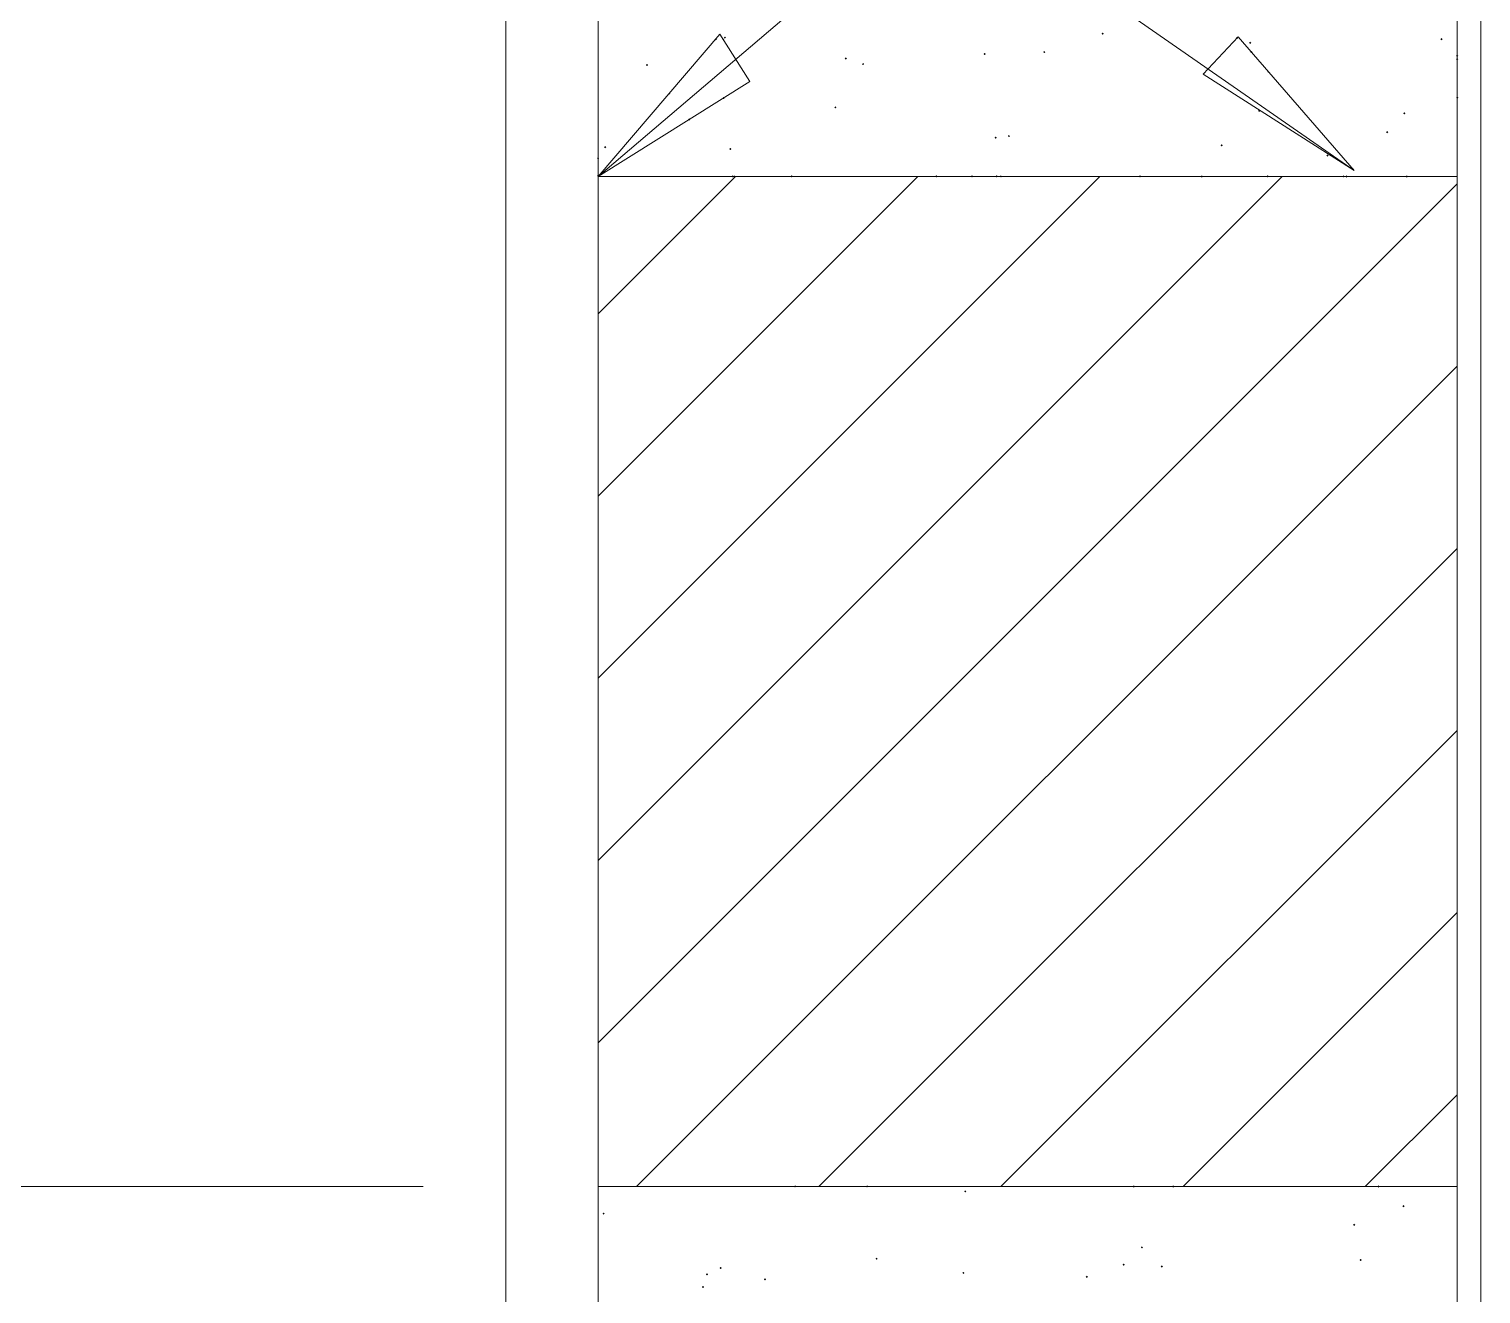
# Model space of a CAD drawing. Header units: millimetres. Extents: x 0 to 414, y 0 to 292.
# Drawn here: x 79.7 to 96.34, y 105.8 to 120.3 of the extents above; entities that cross this region are included whole.
import ezdxf

# ---------------------------------------------------------------- set-up
doc = ezdxf.new("R2010")
doc.units = ezdxf.units.MM

msp = doc.modelspace()

# ---------------------------------------------------------------- hatches: boundary and pattern name
h = msp.add_hatch(color=0)
h.dxf.hatch_style = 2
h.paths.add_polyline_path([(87.570028, 120.171281), (87.556975, 120.184333), (87.570028, 120.197386), (87.583081, 120.184333)])
h = msp.add_hatch(color=0)
h.dxf.hatch_style = 2
h.paths.add_polyline_path([(87.570028, 120.171281), (87.556975, 120.184333), (87.570028, 120.197386), (87.583081, 120.184333)])
h = msp.add_hatch(color=0)
h.dxf.hatch_style = 2
h.paths.add_polyline_path([(87.654694, 120.167753), (87.641642, 120.180806), (87.654694, 120.193858), (87.667747, 120.180806)])
h = msp.add_hatch(color=0)
h.dxf.hatch_style = 2
h.paths.add_polyline_path([(87.654694, 120.167753), (87.641642, 120.180806), (87.654694, 120.193858), (87.667747, 120.180806)])
h = msp.add_hatch(color=0)
h.dxf.hatch_style = 2
h.paths.add_polyline_path([(87.672333, 120.188919), (87.659281, 120.201972), (87.672333, 120.215025), (87.685386, 120.201972)])
h = msp.add_hatch(color=0)
h.dxf.hatch_style = 2
h.paths.add_polyline_path([(92.004444, 120.234781), (91.991392, 120.247833), (92.004444, 120.260886), (92.017497, 120.247833)])
h = msp.add_hatch(color=0)
h.dxf.hatch_style = 2
h.paths.add_polyline_path([(93.542556, 120.185392), (93.529503, 120.198444), (93.542556, 120.211497), (93.555608, 120.198444)])
h = msp.add_hatch(color=0)
h.dxf.hatch_style = 2
h.paths.add_polyline_path([(93.542556, 120.185392), (93.529503, 120.198444), (93.542556, 120.211497), (93.555608, 120.198444)])
h = msp.add_hatch(color=0)
h.dxf.hatch_style = 2
h.paths.add_polyline_path([(93.542556, 120.185392), (93.529503, 120.198444), (93.542556, 120.211497), (93.555608, 120.198444)])
h = msp.add_hatch(color=0)
h.dxf.hatch_style = 2
h.paths.add_polyline_path([(95.888528, 120.171281), (95.875475, 120.184333), (95.888528, 120.197386), (95.901581, 120.184333)])
h = msp.add_hatch(color=0)
h.dxf.hatch_style = 2
h.paths.add_polyline_path([(90.649778, 120.001947), (90.636725, 120.015), (90.649778, 120.028053), (90.662831, 120.015)])
h = msp.add_hatch(color=0)
h.dxf.hatch_style = 2
h.paths.add_polyline_path([(91.334167, 120.023114), (91.321114, 120.036167), (91.334167, 120.049219), (91.347219, 120.036167)])
h = msp.add_hatch(color=0)
h.dxf.hatch_style = 2
h.paths.add_polyline_path([(93.69425, 120.128947), (93.681197, 120.142), (93.69425, 120.155053), (93.707303, 120.142)])
h = msp.add_hatch(color=0)
h.dxf.hatch_style = 2
h.paths.add_polyline_path([(93.708361, 120.023114), (93.695308, 120.036167), (93.708361, 120.049219), (93.721414, 120.036167)])
h = msp.add_hatch(color=0)
h.dxf.hatch_style = 2
h.paths.add_polyline_path([(93.708361, 120.023114), (93.695308, 120.036167), (93.708361, 120.049219), (93.721414, 120.036167)])
h = msp.add_hatch(color=0)
h.dxf.hatch_style = 2
h.paths.add_polyline_path([(93.708361, 120.023114), (93.695308, 120.036167), (93.708361, 120.049219), (93.721414, 120.036167)])
h = msp.add_hatch(color=0)
h.dxf.hatch_style = 2
h.paths.add_polyline_path([(86.779806, 119.874947), (86.766753, 119.888), (86.779806, 119.901053), (86.792858, 119.888)])
h = msp.add_hatch(color=0)
h.dxf.hatch_style = 2
h.paths.add_polyline_path([(89.05875, 119.949031), (89.045697, 119.962083), (89.05875, 119.975136), (89.071803, 119.962083)])
h = msp.add_hatch(color=0)
h.dxf.hatch_style = 2
h.paths.add_polyline_path([(89.256306, 119.885531), (89.243253, 119.898583), (89.256306, 119.911636), (89.269358, 119.898583)])
h = msp.add_hatch(color=0)
h.dxf.hatch_style = 2
h.paths.add_polyline_path([(96.068444, 119.980781), (96.055392, 119.993833), (96.068444, 120.006886), (96.081497, 119.993833)])
h = msp.add_hatch(color=0)
h.dxf.hatch_style = 2
h.paths.add_polyline_path([(96.068444, 119.941975), (96.055392, 119.955028), (96.068444, 119.968081), (96.081497, 119.955028)])
h = msp.add_hatch(color=0)
h.dxf.hatch_style = 2
h.paths.add_polyline_path([(96.068444, 119.941975), (96.055392, 119.955028), (96.068444, 119.968081), (96.081497, 119.955028)])
h = msp.add_hatch(color=0)
h.dxf.hatch_style = 2
h.paths.add_polyline_path([(93.902389, 119.797336), (93.889336, 119.810389), (93.902389, 119.823442), (93.915442, 119.810389)])
h = msp.add_hatch(color=0)
h.dxf.hatch_style = 2
h.paths.add_polyline_path([(93.902389, 119.797336), (93.889336, 119.810389), (93.902389, 119.823442), (93.915442, 119.810389)])
h = msp.add_hatch(color=0)
h.dxf.hatch_style = 2
h.paths.add_polyline_path([(93.902389, 119.797336), (93.889336, 119.810389), (93.902389, 119.823442), (93.915442, 119.810389)])
h = msp.add_hatch(color=0)
h.dxf.hatch_style = 2
h.paths.add_polyline_path([(87.033806, 119.546864), (87.020753, 119.559917), (87.033806, 119.572969), (87.046858, 119.559917)])
h = msp.add_hatch(color=0)
h.dxf.hatch_style = 2
h.paths.add_polyline_path([(87.033806, 119.546864), (87.020753, 119.559917), (87.033806, 119.572969), (87.046858, 119.559917)])
h = msp.add_hatch(color=0)
h.dxf.hatch_style = 2
h.paths.add_polyline_path([(87.658222, 119.497475), (87.645169, 119.510528), (87.658222, 119.523581), (87.671275, 119.510528)])
h = msp.add_hatch(color=0)
h.dxf.hatch_style = 2
h.paths.add_polyline_path([(96.068444, 119.501003), (96.055392, 119.514056), (96.068444, 119.527108), (96.081497, 119.514056)])
h = msp.add_hatch(color=0)
h.dxf.hatch_style = 2
h.paths.add_polyline_path([(88.938806, 119.388114), (88.925753, 119.401167), (88.938806, 119.414219), (88.951858, 119.401167)])
h = msp.add_hatch(color=0)
h.dxf.hatch_style = 2
h.paths.add_polyline_path([(93.796556, 119.349308), (93.783503, 119.362361), (93.796556, 119.375414), (93.809608, 119.362361)])
h = msp.add_hatch(color=0)
h.dxf.hatch_style = 2
h.paths.add_polyline_path([(95.461667, 119.321086), (95.448614, 119.334139), (95.461667, 119.347192), (95.474719, 119.334139)])
h = msp.add_hatch(color=0)
h.dxf.hatch_style = 2
h.paths.add_polyline_path([(87.263111, 119.250531), (87.250058, 119.263583), (87.263111, 119.276636), (87.276164, 119.263583)])
h = msp.add_hatch(color=0)
h.dxf.hatch_style = 2
h.paths.add_polyline_path([(90.776778, 119.042392), (90.763725, 119.055444), (90.776778, 119.068497), (90.789831, 119.055444)])
h = msp.add_hatch(color=0)
h.dxf.hatch_style = 2
h.paths.add_polyline_path([(90.928472, 119.060031), (90.915419, 119.073083), (90.928472, 119.086136), (90.941525, 119.073083)])
h = msp.add_hatch(color=0)
h.dxf.hatch_style = 2
h.paths.add_polyline_path([(95.264111, 119.105892), (95.251058, 119.118944), (95.264111, 119.131997), (95.277164, 119.118944)])
h = msp.add_hatch(color=0)
h.dxf.hatch_style = 2
h.paths.add_polyline_path([(86.300028, 118.933031), (86.286975, 118.946083), (86.300028, 118.959136), (86.313081, 118.946083)])
h = msp.add_hatch(color=0)
h.dxf.hatch_style = 2
h.paths.add_polyline_path([(87.735833, 118.911864), (87.722781, 118.924917), (87.735833, 118.937969), (87.748886, 118.924917)])
h = msp.add_hatch(color=0)
h.dxf.hatch_style = 2
h.paths.add_polyline_path([(93.366167, 118.954197), (93.353114, 118.96725), (93.366167, 118.980303), (93.379219, 118.96725)])
h = msp.add_hatch(color=0)
h.dxf.hatch_style = 2
h.paths.add_polyline_path([(94.579722, 118.837781), (94.566669, 118.850833), (94.579722, 118.863886), (94.592775, 118.850833)])
h = msp.add_hatch(color=0)
h.dxf.hatch_style = 2
h.paths.add_polyline_path([(86.218889, 118.806031), (86.205836, 118.819083), (86.218889, 118.832136), (86.231942, 118.819083)])
h = msp.add_hatch(color=0)
h.dxf.hatch_style = 2
h.paths.add_polyline_path([(94.872528, 118.679031), (94.859475, 118.692083), (94.872528, 118.705136), (94.885581, 118.692083)])
h = msp.add_hatch(color=0)
h.dxf.hatch_style = 2
h.paths.add_polyline_path([(94.872528, 118.679031), (94.859475, 118.692083), (94.872528, 118.705136), (94.885581, 118.692083)])
h = msp.add_hatch(color=0)
h.dxf.hatch_style = 2
h.paths.add_polyline_path([(94.872528, 118.679031), (94.859475, 118.692083), (94.872528, 118.705136), (94.885581, 118.692083)])
h = msp.add_hatch(color=0)
h.dxf.hatch_style = 2
h.paths.add_polyline_path([(86.218889, 118.604947), (86.205836, 118.618), (86.218889, 118.631053), (86.231942, 118.618)])
h = msp.add_hatch(color=0)
h.dxf.hatch_style = 2
h.paths.add_polyline_path([(86.218889, 118.604947), (86.205836, 118.618), (86.218889, 118.631053), (86.231942, 118.618)])
h = msp.add_hatch(color=0)
h.dxf.hatch_style = 2
h.paths.add_polyline_path([(86.218889, 118.604947), (86.205836, 118.618), (86.218889, 118.631053), (86.231942, 118.618)])
h = msp.add_hatch(color=0)
h.dxf.hatch_style = 2
h.paths.add_polyline_path([(87.760528, 118.597892), (87.747475, 118.610944), (87.760528, 118.623997), (87.773581, 118.610944)])
h = msp.add_hatch(color=0)
h.dxf.hatch_style = 2
h.paths.add_polyline_path([(87.760528, 118.597892), (87.747475, 118.610944), (87.760528, 118.623997), (87.773581, 118.610944)])
h = msp.add_hatch(color=0)
h.dxf.hatch_style = 2
h.paths.add_polyline_path([(87.778167, 118.597892), (87.765114, 118.610944), (87.778167, 118.623997), (87.791219, 118.610944)])
h = msp.add_hatch(color=0)
h.dxf.hatch_style = 2
h.paths.add_polyline_path([(88.437861, 118.597892), (88.424808, 118.610944), (88.437861, 118.623997), (88.450914, 118.610944)])
h = msp.add_hatch(color=0)
h.dxf.hatch_style = 2
h.paths.add_polyline_path([(88.437861, 118.597892), (88.424808, 118.610944), (88.437861, 118.623997), (88.450914, 118.610944)])
h = msp.add_hatch(color=0)
h.dxf.hatch_style = 2
h.paths.add_polyline_path([(88.437861, 118.597892), (88.424808, 118.610944), (88.437861, 118.623997), (88.450914, 118.610944)])
h = msp.add_hatch(color=0)
h.dxf.hatch_style = 2
h.paths.add_polyline_path([(90.095917, 118.597892), (90.082864, 118.610944), (90.095917, 118.623997), (90.108969, 118.610944)])
h = msp.add_hatch(color=0)
h.dxf.hatch_style = 2
h.paths.add_polyline_path([(90.095917, 118.597892), (90.082864, 118.610944), (90.095917, 118.623997), (90.108969, 118.610944)])
h = msp.add_hatch(color=0)
h.dxf.hatch_style = 2
h.paths.add_polyline_path([(90.505139, 118.597892), (90.492086, 118.610944), (90.505139, 118.623997), (90.518192, 118.610944)])
h = msp.add_hatch(color=0)
h.dxf.hatch_style = 2
h.paths.add_polyline_path([(90.505139, 118.597892), (90.492086, 118.610944), (90.505139, 118.623997), (90.518192, 118.610944)])
h = msp.add_hatch(color=0)
h.dxf.hatch_style = 2
h.paths.add_polyline_path([(90.787361, 118.597892), (90.774308, 118.610944), (90.787361, 118.623997), (90.800414, 118.610944)])
h = msp.add_hatch(color=0)
h.dxf.hatch_style = 2
h.paths.add_polyline_path([(90.787361, 118.597892), (90.774308, 118.610944), (90.787361, 118.623997), (90.800414, 118.610944)])
h = msp.add_hatch(color=0)
h.dxf.hatch_style = 2
h.paths.add_polyline_path([(90.787361, 118.597892), (90.774308, 118.610944), (90.787361, 118.623997), (90.800414, 118.610944)])
h = msp.add_hatch(color=0)
h.dxf.hatch_style = 2
h.paths.add_polyline_path([(90.83675, 118.597892), (90.823697, 118.610944), (90.83675, 118.623997), (90.849803, 118.610944)])
h = msp.add_hatch(color=0)
h.dxf.hatch_style = 2
h.paths.add_polyline_path([(90.83675, 118.597892), (90.823697, 118.610944), (90.83675, 118.623997), (90.849803, 118.610944)])
h = msp.add_hatch(color=0)
h.dxf.hatch_style = 2
h.paths.add_polyline_path([(90.83675, 118.597892), (90.823697, 118.610944), (90.83675, 118.623997), (90.849803, 118.610944)])
h = msp.add_hatch(color=0)
h.dxf.hatch_style = 2
h.paths.add_polyline_path([(92.431306, 118.597892), (92.418253, 118.610944), (92.431306, 118.623997), (92.444358, 118.610944)])
h = msp.add_hatch(color=0)
h.dxf.hatch_style = 2
h.paths.add_polyline_path([(92.431306, 118.597892), (92.418253, 118.610944), (92.431306, 118.623997), (92.444358, 118.610944)])
h = msp.add_hatch(color=0)
h.dxf.hatch_style = 2
h.paths.add_polyline_path([(93.140389, 118.597892), (93.127336, 118.610944), (93.140389, 118.623997), (93.153442, 118.610944)])
h = msp.add_hatch(color=0)
h.dxf.hatch_style = 2
h.paths.add_polyline_path([(93.140389, 118.597892), (93.127336, 118.610944), (93.140389, 118.623997), (93.153442, 118.610944)])
h = msp.add_hatch(color=0)
h.dxf.hatch_style = 2
h.paths.add_polyline_path([(93.895333, 118.597892), (93.882281, 118.610944), (93.895333, 118.623997), (93.908386, 118.610944)])
h = msp.add_hatch(color=0)
h.dxf.hatch_style = 2
h.paths.add_polyline_path([(93.895333, 118.597892), (93.882281, 118.610944), (93.895333, 118.623997), (93.908386, 118.610944)])
h = msp.add_hatch(color=0)
h.dxf.hatch_style = 2
h.paths.add_polyline_path([(94.763167, 118.597892), (94.750114, 118.610944), (94.763167, 118.623997), (94.776219, 118.610944)])
h = msp.add_hatch(color=0)
h.dxf.hatch_style = 2
h.paths.add_polyline_path([(94.763167, 118.597892), (94.750114, 118.610944), (94.763167, 118.623997), (94.776219, 118.610944)])
h = msp.add_hatch(color=0)
h.dxf.hatch_style = 2
h.paths.add_polyline_path([(94.798444, 118.597892), (94.785392, 118.610944), (94.798444, 118.623997), (94.811497, 118.610944)])
h = msp.add_hatch(color=0)
h.dxf.hatch_style = 2
h.paths.add_polyline_path([(94.798444, 118.597892), (94.785392, 118.610944), (94.798444, 118.623997), (94.811497, 118.610944)])
h = msp.add_hatch(color=0)
h.dxf.hatch_style = 2
h.paths.add_polyline_path([(94.798444, 118.597892), (94.785392, 118.610944), (94.798444, 118.623997), (94.811497, 118.610944)])
h = msp.add_hatch(color=0)
h.dxf.hatch_style = 2
h.paths.add_polyline_path([(95.489889, 118.597892), (95.476836, 118.610944), (95.489889, 118.623997), (95.502942, 118.610944)])
h = msp.add_hatch(color=0)
h.dxf.hatch_style = 2
h.paths.add_polyline_path([(95.489889, 118.597892), (95.476836, 118.610944), (95.489889, 118.623997), (95.502942, 118.610944)])
h = msp.add_hatch(color=0)
h.dxf.hatch_style = 2
h.paths.add_polyline_path([(88.476667, 107.016197), (88.463614, 107.02925), (88.476667, 107.042303), (88.489719, 107.02925)])
h = msp.add_hatch(color=0)
h.dxf.hatch_style = 2
h.paths.add_polyline_path([(89.302167, 107.016197), (89.289114, 107.02925), (89.302167, 107.042303), (89.315219, 107.02925)])
h = msp.add_hatch(color=0)
h.dxf.hatch_style = 2
h.paths.add_polyline_path([(92.36075, 107.016197), (92.347697, 107.02925), (92.36075, 107.042303), (92.373803, 107.02925)])
h = msp.add_hatch(color=0)
h.dxf.hatch_style = 2
h.paths.add_polyline_path([(92.36075, 107.016197), (92.347697, 107.02925), (92.36075, 107.042303), (92.373803, 107.02925)])
h = msp.add_hatch(color=0)
h.dxf.hatch_style = 2
h.paths.add_polyline_path([(92.812306, 107.016197), (92.799253, 107.02925), (92.812306, 107.042303), (92.825358, 107.02925)])
h = msp.add_hatch(color=0)
h.dxf.hatch_style = 2
h.paths.add_polyline_path([(95.165333, 107.016197), (95.152281, 107.02925), (95.165333, 107.042303), (95.178386, 107.02925)])
h = msp.add_hatch(color=0)
h.dxf.hatch_style = 2
h.paths.add_polyline_path([(95.165333, 107.016197), (95.152281, 107.02925), (95.165333, 107.042303), (95.178386, 107.02925)])
h = msp.add_hatch(color=0)
h.dxf.hatch_style = 2
h.paths.add_polyline_path([(90.427528, 106.959753), (90.414475, 106.972806), (90.427528, 106.985858), (90.440581, 106.972806)])
h = msp.add_hatch(color=0)
h.dxf.hatch_style = 2
h.paths.add_polyline_path([(86.282389, 106.705753), (86.269336, 106.718806), (86.282389, 106.731858), (86.295442, 106.718806)])
h = msp.add_hatch(color=0)
h.dxf.hatch_style = 2
h.paths.add_polyline_path([(95.451083, 106.790419), (95.438031, 106.803472), (95.451083, 106.816525), (95.464136, 106.803472)])
h = msp.add_hatch(color=0)
h.dxf.hatch_style = 2
h.paths.add_polyline_path([(94.886639, 106.575225), (94.873586, 106.588278), (94.886639, 106.601331), (94.899692, 106.588278)])
h = msp.add_hatch(color=0)
h.dxf.hatch_style = 2
h.paths.add_polyline_path([(89.411528, 106.187169), (89.398475, 106.200222), (89.411528, 106.213275), (89.424581, 106.200222)])
h = msp.add_hatch(color=0)
h.dxf.hatch_style = 2
h.paths.add_polyline_path([(92.452472, 106.317697), (92.439419, 106.33075), (92.452472, 106.343803), (92.465525, 106.33075)])
h = msp.add_hatch(color=0)
h.dxf.hatch_style = 2
h.paths.add_polyline_path([(94.960722, 106.173058), (94.947669, 106.186111), (94.960722, 106.199164), (94.973775, 106.186111)])
h = msp.add_hatch(color=0)
h.dxf.hatch_style = 2
h.paths.add_polyline_path([(87.467722, 106.007253), (87.454669, 106.020306), (87.467722, 106.033358), (87.480775, 106.020306)])
h = msp.add_hatch(color=0)
h.dxf.hatch_style = 2
h.paths.add_polyline_path([(87.622944, 106.081336), (87.609892, 106.094389), (87.622944, 106.107442), (87.635997, 106.094389)])
h = msp.add_hatch(color=0)
h.dxf.hatch_style = 2
h.paths.add_polyline_path([(90.406361, 106.024892), (90.393308, 106.037944), (90.406361, 106.050997), (90.419414, 106.037944)])
h = msp.add_hatch(color=0)
h.dxf.hatch_style = 2
h.paths.add_polyline_path([(92.244333, 106.120142), (92.231281, 106.133194), (92.244333, 106.146247), (92.257386, 106.133194)])
h = msp.add_hatch(color=0)
h.dxf.hatch_style = 2
h.paths.add_polyline_path([(92.681778, 106.098975), (92.668725, 106.112028), (92.681778, 106.125081), (92.694831, 106.112028)])
h = msp.add_hatch(color=0)
h.dxf.hatch_style = 2
h.paths.add_polyline_path([(87.421861, 105.862614), (87.408808, 105.875667), (87.421861, 105.888719), (87.434914, 105.875667)])
h = msp.add_hatch(color=0)
h.dxf.hatch_style = 2
h.paths.add_polyline_path([(88.130944, 105.950808), (88.117892, 105.963861), (88.130944, 105.976914), (88.143997, 105.963861)])
h = msp.add_hatch(color=0)
h.dxf.hatch_style = 2
h.paths.add_polyline_path([(91.821, 105.979031), (91.807947, 105.992083), (91.821, 106.005136), (91.834053, 105.992083)])

# ---------------------------------------------------------------- linework, layer by layer
at = {"color": 0, "lineweight": 0}
for points in [[(85.160556, 137.615083), (85.160556, 91.524667)], [(86.218889, 91.524667), (86.218889, 137.615083)], [(96.068444, 137.615083), (96.068444, 91.524667)], [(96.340083, 137.615083), (96.340083, 91.524667)], [(94.886639, 118.677972), (83.001556, 126.932972)], [(88.99525, 120.974556), (86.218889, 118.610944)], [(86.218889, 118.610944), (87.615889, 120.240778)], [(87.615889, 120.240778), (87.958083, 119.6975)], [(93.556667, 120.212556), (93.1545, 119.782167)], [(94.886639, 118.677972), (93.556667, 120.212556)], [(87.958083, 119.6975), (86.218889, 118.610944)], [(93.1545, 119.782167), (94.886639, 118.677972)], [(86.218889, 117.034028), (87.795806, 118.610944)], [(86.218889, 114.945583), (89.88425, 118.610944)], [(86.218889, 112.857139), (91.972694, 118.610944)], [(86.218889, 110.765167), (94.061139, 118.610944)], [(95.080667, 118.610944), (86.218889, 118.610944)], [(86.218889, 118.610944), (86.218889, 107.02925)], [(86.218889, 108.676722), (96.068444, 118.526278)], [(95.080667, 118.610944), (96.068444, 118.610944)], [(86.659861, 107.02925), (96.068444, 116.434306)], [(88.748306, 107.02925), (96.068444, 114.345861)], [(90.83675, 107.02925), (96.068444, 112.257417)], [(92.925194, 107.02925), (96.068444, 110.168972)], [(95.013639, 107.02925), (96.068444, 108.080528)], [(84.215111, 107.02925), (69.9135, 107.02925)], [(96.068444, 107.02925), (86.218889, 107.02925)]]:
    msp.add_lwpolyline(points, dxfattribs=at)

doc.saveas('drawing.dxf')
